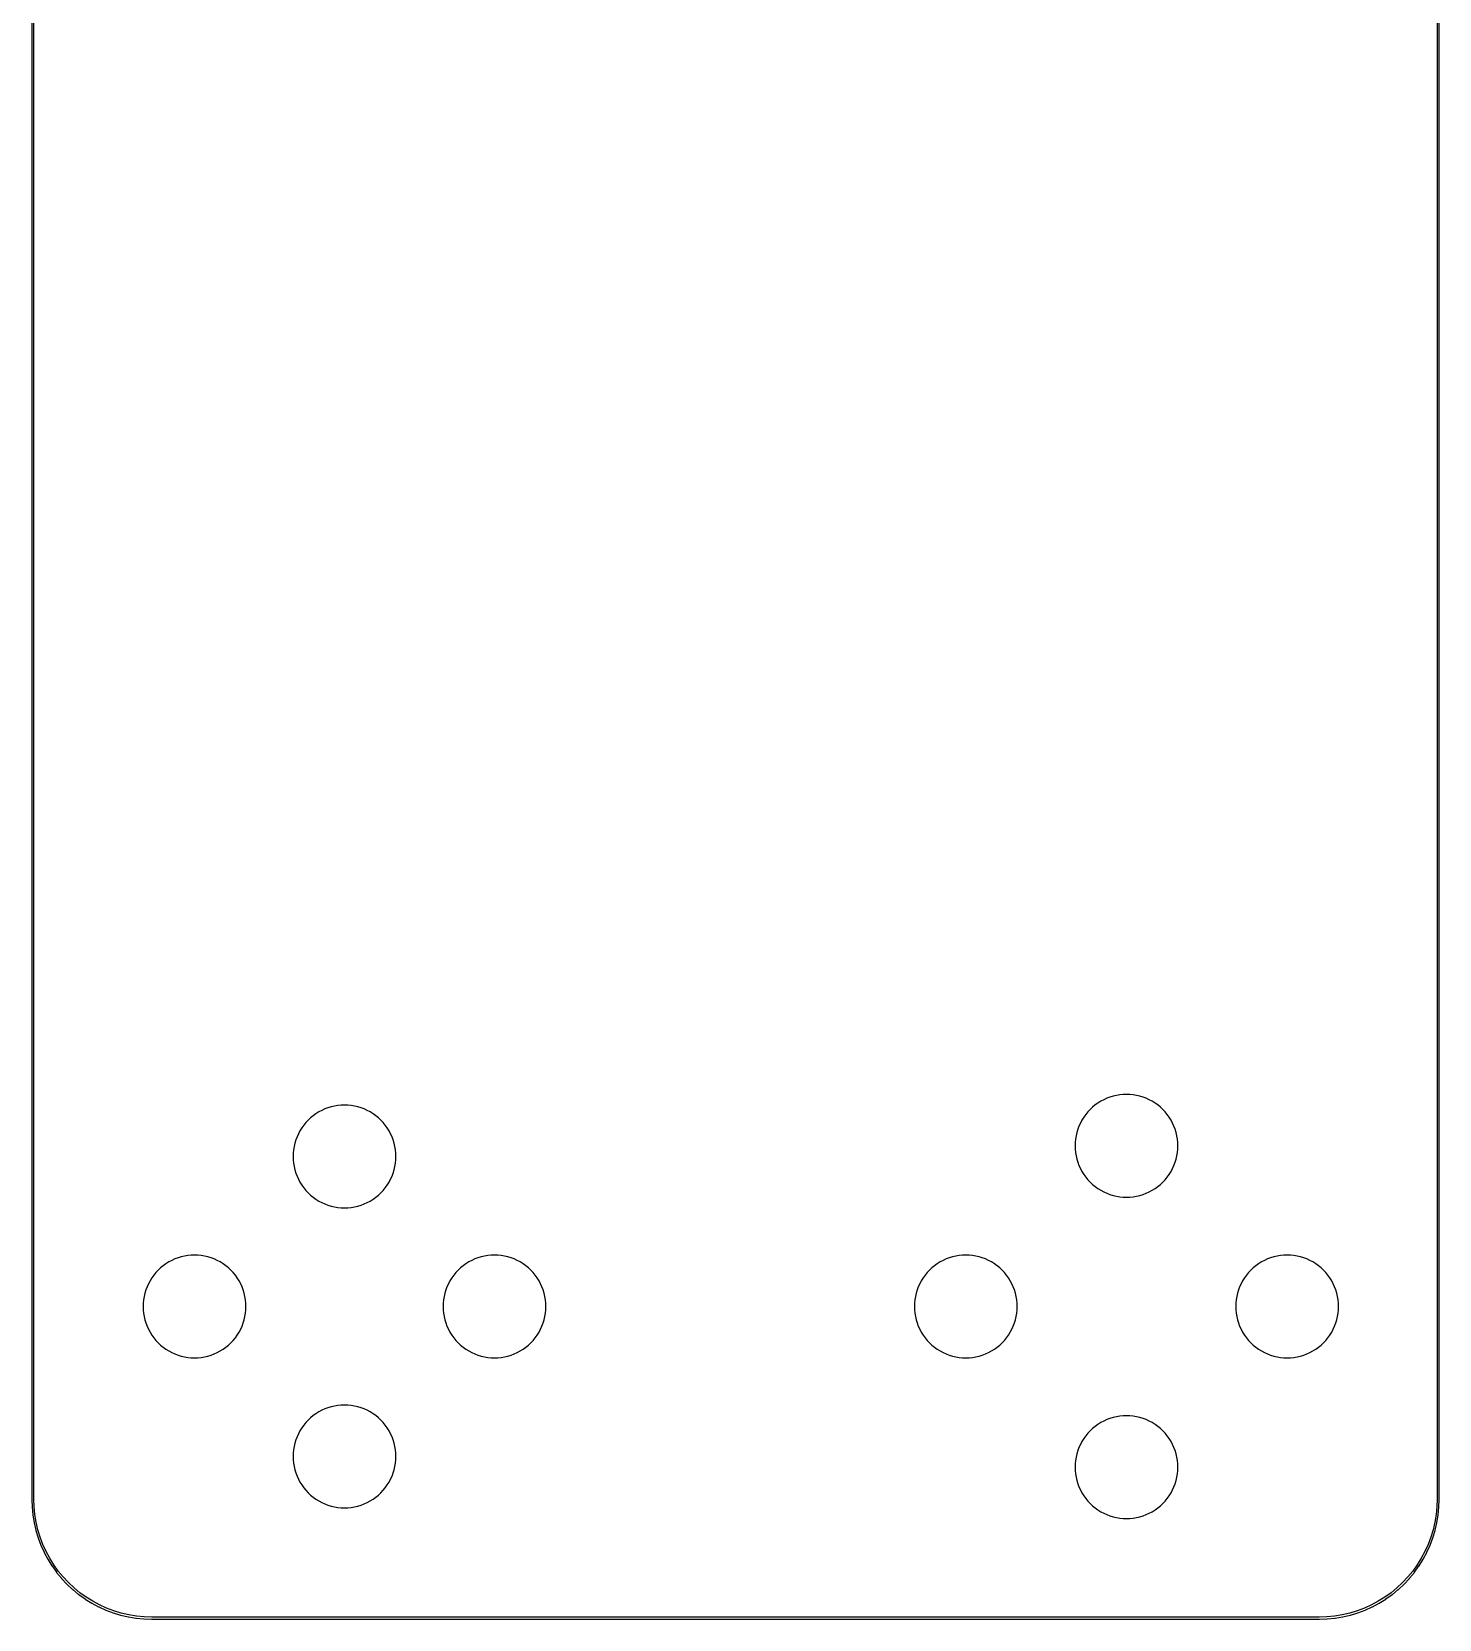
# Model space of a CAD drawing. Header units: metres. Extents: x -33 to 33, y -74 to 74.
# Drawn here: x -32.9 to 32.9, y -74.1 to 0 of the extents above; entities that cross this region are included whole.
import ezdxf

# ---------------------------------------------------------------- set-up
doc = ezdxf.new("R2010")
doc.units = ezdxf.units.M

msp = doc.modelspace()

# ---------------------------------------------------------------- linework, layer by layer
for p, q in [((-32.85, 68.5), (-32.85, -68.5)), ((-32.75, -68.5), (-32.75, 68.5)), ((32.75, 68.5), (32.75, -68.5)), ((32.85, -68.5), (32.85, 68.5)), ((17.7818, -49.6461), (17.6288, -49.6818)), ((17.9367, -49.6205), (17.7818, -49.6461)), ((18.093, -49.6051), (17.9367, -49.6205)), ((18.25, -49.6), (18.093, -49.6051)), ((18.407, -49.6051), (18.25, -49.6)), ((18.5632, -49.6205), (18.407, -49.6051)), ((18.7182, -49.6461), (18.5632, -49.6205)), ((18.8712, -49.6818), (18.7182, -49.6461)), ((-19.3115, -50.3475), (-19.45, -50.4215)), ((-19.1684, -50.2827), (-19.3115, -50.3475)), ((-19.0215, -50.2274), (-19.1684, -50.2827)), ((-18.8712, -50.1818), (-19.0215, -50.2274)), ((-18.7182, -50.1461), (-18.8712, -50.1818)), ((-18.5632, -50.1205), (-18.7182, -50.1461)), ((-18.407, -50.1051), (-18.5632, -50.1205)), ((-18.25, -50.1), (-18.407, -50.1051)), ((-18.093, -50.1051), (-18.25, -50.1)), ((-17.9367, -50.1205), (-18.093, -50.1051)), ((-17.7818, -50.1461), (-17.9367, -50.1205)), ((-17.6288, -50.1818), (-17.7818, -50.1461)), ((-17.4785, -50.2274), (-17.6288, -50.1818)), ((-17.3316, -50.2827), (-17.4785, -50.2274)), ((-17.1885, -50.3475), (-17.3316, -50.2827)), ((-17.05, -50.4215), (-17.1885, -50.3475)), ((16.5529, -50.3029), (16.4456, -50.4176)), ((16.6676, -50.1956), (16.5529, -50.3029)), ((16.789, -50.0959), (16.6676, -50.1956)), ((16.9166, -50.0045), (16.789, -50.0959)), ((17.05, -49.9215), (16.9166, -50.0045)), ((17.1885, -49.8475), (17.05, -49.9215)), ((17.3316, -49.7827), (17.1885, -49.8475)), ((17.4785, -49.7274), (17.3316, -49.7827)), ((17.6288, -49.6818), (17.4785, -49.7274)), ((19.0215, -49.7274), (18.8712, -49.6818)), ((19.1684, -49.7827), (19.0215, -49.7274)), ((19.3115, -49.8475), (19.1684, -49.7827)), ((19.45, -49.9215), (19.3115, -49.8475)), ((19.5834, -50.0045), (19.45, -49.9215)), ((19.711, -50.0959), (19.5834, -50.0045)), ((19.8324, -50.1956), (19.711, -50.0959)), ((19.9471, -50.3029), (19.8324, -50.1956)), ((20.0544, -50.4176), (19.9471, -50.3029)), ((-20.154, -51.039), (-20.2455, -51.1666)), ((-20.0544, -50.9176), (-20.154, -51.039)), ((-19.9471, -50.8029), (-20.0544, -50.9176)), ((-19.8324, -50.6956), (-19.9471, -50.8029)), ((-19.711, -50.5959), (-19.8324, -50.6956)), ((-19.5834, -50.5045), (-19.711, -50.5959)), ((-19.45, -50.4215), (-19.5834, -50.5045)), ((-16.9166, -50.5045), (-17.05, -50.4215)), ((-16.789, -50.5959), (-16.9166, -50.5045)), ((-16.6676, -50.6956), (-16.789, -50.5959)), ((-16.5529, -50.8029), (-16.6676, -50.6956)), ((-16.4456, -50.9176), (-16.5529, -50.8029)), ((-16.3459, -51.039), (-16.4456, -50.9176)), ((-16.2545, -51.1666), (-16.3459, -51.039)), ((16.0327, -51.0816), (15.9774, -51.2285)), ((16.0975, -50.9385), (16.0327, -51.0816)), ((16.1715, -50.8), (16.0975, -50.9385)), ((16.2545, -50.6666), (16.1715, -50.8)), ((16.3459, -50.539), (16.2545, -50.6666)), ((16.4456, -50.4176), (16.3459, -50.539)), ((20.154, -50.539), (20.0544, -50.4176)), ((20.2455, -50.6666), (20.154, -50.539)), ((20.3285, -50.8), (20.2455, -50.6666)), ((20.4025, -50.9385), (20.3285, -50.8)), ((20.4673, -51.0816), (20.4025, -50.9385)), ((20.5226, -51.2285), (20.4673, -51.0816)), ((-20.5226, -51.7285), (-20.5682, -51.8788)), ((-20.4673, -51.5816), (-20.5226, -51.7285)), ((-20.4025, -51.4385), (-20.4673, -51.5816)), ((-20.3285, -51.3), (-20.4025, -51.4385)), ((-20.2455, -51.1666), (-20.3285, -51.3)), ((-16.1715, -51.3), (-16.2545, -51.1666)), ((-16.0975, -51.4385), (-16.1715, -51.3)), ((-16.0327, -51.5816), (-16.0975, -51.4385)), ((-15.9774, -51.7285), (-16.0327, -51.5816)), ((-15.9318, -51.8788), (-15.9774, -51.7285)), ((15.8551, -51.843), (15.85, -52)), ((15.8705, -51.6867), (15.8551, -51.843)), ((15.8961, -51.5318), (15.8705, -51.6867)), ((15.9318, -51.3788), (15.8961, -51.5318)), ((15.9774, -51.2285), (15.9318, -51.3788)), ((20.5682, -51.3788), (20.5226, -51.2285)), ((20.6039, -51.5318), (20.5682, -51.3788)), ((20.6295, -51.6867), (20.6039, -51.5318)), ((20.6449, -51.843), (20.6295, -51.6867)), ((20.65, -52), (20.6449, -51.843)), ((-20.6449, -52.343), (-20.65, -52.5)), ((-20.65, -52.5), (-20.6449, -52.657)), ((-20.6295, -52.1867), (-20.6449, -52.343)), ((-20.6039, -52.0318), (-20.6295, -52.1867)), ((-20.5682, -51.8788), (-20.6039, -52.0318)), ((-15.8961, -52.0318), (-15.9318, -51.8788)), ((-15.8705, -52.1867), (-15.8961, -52.0318)), ((-15.8551, -52.343), (-15.8705, -52.1867)), ((-15.85, -52.5), (-15.8551, -52.343)), ((-15.8551, -52.657), (-15.85, -52.5)), ((15.85, -52), (15.8551, -52.157)), ((15.8551, -52.157), (15.8705, -52.3132)), ((15.8705, -52.3132), (15.8961, -52.4682)), ((15.8961, -52.4682), (15.9318, -52.6212)), ((20.5682, -52.6212), (20.6039, -52.4682)), ((20.6039, -52.4682), (20.6295, -52.3132)), ((20.6295, -52.3132), (20.6449, -52.157)), ((20.6449, -52.157), (20.65, -52)), ((-20.6449, -52.657), (-20.6295, -52.8132)), ((-20.6295, -52.8132), (-20.6039, -52.9682)), ((-20.6039, -52.9682), (-20.5682, -53.1212)), ((-20.5682, -53.1212), (-20.5226, -53.2715)), ((-20.5226, -53.2715), (-20.4673, -53.4184)), ((-16.0327, -53.4184), (-15.9774, -53.2715)), ((-15.9774, -53.2715), (-15.9318, -53.1212)), ((-15.9318, -53.1212), (-15.8961, -52.9682)), ((-15.8961, -52.9682), (-15.8705, -52.8132)), ((-15.8705, -52.8132), (-15.8551, -52.657)), ((15.9318, -52.6212), (15.9774, -52.7715)), ((15.9774, -52.7715), (16.0327, -52.9184)), ((16.0327, -52.9184), (16.0975, -53.0615)), ((16.0975, -53.0615), (16.1715, -53.2)), ((16.1715, -53.2), (16.2545, -53.3334)), ((16.2545, -53.3334), (16.3459, -53.461)), ((20.154, -53.461), (20.2455, -53.3334)), ((20.2455, -53.3334), (20.3285, -53.2)), ((20.3285, -53.2), (20.4025, -53.0615)), ((20.4025, -53.0615), (20.4673, -52.9184)), ((20.4673, -52.9184), (20.5226, -52.7715)), ((20.5226, -52.7715), (20.5682, -52.6212)), ((-20.4673, -53.4184), (-20.4025, -53.5615)), ((-20.4025, -53.5615), (-20.3285, -53.7)), ((-20.3285, -53.7), (-20.2455, -53.8334)), ((-20.2455, -53.8334), (-20.154, -53.961)), ((-20.154, -53.961), (-20.0544, -54.0824)), ((-20.0544, -54.0824), (-19.9471, -54.1971)), ((-16.5529, -54.1971), (-16.4456, -54.0824)), ((-16.4456, -54.0824), (-16.3459, -53.961)), ((-16.3459, -53.961), (-16.2545, -53.8334)), ((-16.2545, -53.8334), (-16.1715, -53.7)), ((-16.1715, -53.7), (-16.0975, -53.5615)), ((-16.0975, -53.5615), (-16.0327, -53.4184)), ((16.3459, -53.461), (16.4456, -53.5824)), ((16.4456, -53.5824), (16.5529, -53.6971)), ((16.5529, -53.6971), (16.6676, -53.8044)), ((16.6676, -53.8044), (16.789, -53.904)), ((16.789, -53.904), (16.9166, -53.9955)), ((16.9166, -53.9955), (17.05, -54.0785)), ((17.05, -54.0785), (17.1885, -54.1525)), ((19.3115, -54.1525), (19.45, -54.0785)), ((19.45, -54.0785), (19.5834, -53.9955)), ((19.5834, -53.9955), (19.711, -53.904)), ((19.711, -53.904), (19.8324, -53.8044)), ((19.8324, -53.8044), (19.9471, -53.6971)), ((19.9471, -53.6971), (20.0544, -53.5824)), ((20.0544, -53.5824), (20.154, -53.461)), ((-19.9471, -54.1971), (-19.8324, -54.3044)), ((-19.8324, -54.3044), (-19.711, -54.404)), ((-19.711, -54.404), (-19.5834, -54.4955)), ((-19.5834, -54.4955), (-19.45, -54.5785)), ((-19.45, -54.5785), (-19.3115, -54.6525)), ((-19.3115, -54.6525), (-19.1684, -54.7173)), ((-19.1684, -54.7173), (-19.0215, -54.7726)), ((-19.0215, -54.7726), (-18.8712, -54.8182)), ((-18.8712, -54.8182), (-18.7182, -54.8539)), ((-17.7818, -54.8539), (-17.6288, -54.8182)), ((-17.6288, -54.8182), (-17.4785, -54.7726)), ((-17.4785, -54.7726), (-17.3316, -54.7173)), ((-17.3316, -54.7173), (-17.1885, -54.6525)), ((-17.1885, -54.6525), (-17.05, -54.5785)), ((-17.05, -54.5785), (-16.9166, -54.4955)), ((-16.9166, -54.4955), (-16.789, -54.404)), ((-16.789, -54.404), (-16.6676, -54.3044)), ((-16.6676, -54.3044), (-16.5529, -54.1971)), ((17.1885, -54.1525), (17.3316, -54.2173)), ((17.3316, -54.2173), (17.4785, -54.2726)), ((17.4785, -54.2726), (17.6288, -54.3182)), ((17.6288, -54.3182), (17.7818, -54.3539)), ((17.7818, -54.3539), (17.9367, -54.3795)), ((17.9367, -54.3795), (18.093, -54.3949)), ((18.093, -54.3949), (18.25, -54.4)), ((18.25, -54.4), (18.407, -54.3949)), ((18.407, -54.3949), (18.5632, -54.3795)), ((18.5632, -54.3795), (18.7182, -54.3539)), ((18.7182, -54.3539), (18.8712, -54.3182)), ((18.8712, -54.3182), (19.0215, -54.2726)), ((19.0215, -54.2726), (19.1684, -54.2173)), ((19.1684, -54.2173), (19.3115, -54.1525)), ((-18.7182, -54.8539), (-18.5632, -54.8795)), ((-18.5632, -54.8795), (-18.407, -54.8949)), ((-18.407, -54.8949), (-18.25, -54.9)), ((-18.25, -54.9), (-18.093, -54.8949)), ((-18.093, -54.8949), (-17.9367, -54.8795)), ((-17.9367, -54.8795), (-17.7818, -54.8539)), ((-26.8324, -57.6956), (-26.9471, -57.8029)), ((-26.711, -57.5959), (-26.8324, -57.6956)), ((-26.5834, -57.5045), (-26.711, -57.5959)), ((-26.45, -57.4215), (-26.5834, -57.5045)), ((-26.3115, -57.3475), (-26.45, -57.4215)), ((-26.1684, -57.2827), (-26.3115, -57.3475)), ((-26.0215, -57.2274), (-26.1684, -57.2827)), ((-25.8712, -57.1818), (-26.0215, -57.2274)), ((-25.7182, -57.1461), (-25.8712, -57.1818)), ((-25.5632, -57.1205), (-25.7182, -57.1461)), ((-25.407, -57.1051), (-25.5632, -57.1205)), ((-25.25, -57.1), (-25.407, -57.1051)), ((-25.093, -57.1051), (-25.25, -57.1)), ((-24.9367, -57.1205), (-25.093, -57.1051)), ((-24.7818, -57.1461), (-24.9367, -57.1205)), ((-24.6288, -57.1818), (-24.7818, -57.1461)), ((-24.4785, -57.2274), (-24.6288, -57.1818)), ((-24.3316, -57.2827), (-24.4785, -57.2274)), ((-24.1885, -57.3475), (-24.3316, -57.2827)), ((-24.05, -57.4215), (-24.1885, -57.3475)), ((-23.9166, -57.5045), (-24.05, -57.4215)), ((-23.789, -57.5959), (-23.9166, -57.5045)), ((-23.6676, -57.6956), (-23.789, -57.5959)), ((-23.5529, -57.8029), (-23.6676, -57.6956)), ((-12.8324, -57.6956), (-12.9471, -57.8029)), ((-12.711, -57.5959), (-12.8324, -57.6956)), ((-12.5834, -57.5045), (-12.711, -57.5959)), ((-12.45, -57.4215), (-12.5834, -57.5045)), ((-12.3115, -57.3475), (-12.45, -57.4215)), ((-12.1684, -57.2827), (-12.3115, -57.3475)), ((-12.0215, -57.2274), (-12.1684, -57.2827)), ((-11.8712, -57.1818), (-12.0215, -57.2274)), ((-11.7182, -57.1461), (-11.8712, -57.1818)), ((-11.5632, -57.1205), (-11.7182, -57.1461)), ((-11.407, -57.1051), (-11.5632, -57.1205)), ((-11.25, -57.1), (-11.407, -57.1051)), ((-11.093, -57.1051), (-11.25, -57.1)), ((-10.9367, -57.1205), (-11.093, -57.1051)), ((-10.7818, -57.1461), (-10.9367, -57.1205)), ((-10.6288, -57.1818), (-10.7818, -57.1461)), ((-10.4785, -57.2274), (-10.6288, -57.1818)), ((-10.3316, -57.2827), (-10.4785, -57.2274)), ((-10.1885, -57.3475), (-10.3316, -57.2827)), ((-10.05, -57.4215), (-10.1885, -57.3475)), ((-9.91663, -57.5045), (-10.05, -57.4215)), ((-9.78897, -57.5959), (-9.91663, -57.5045)), ((-9.66756, -57.6956), (-9.78897, -57.5959)), ((-9.55293, -57.8029), (-9.66756, -57.6956)), ((9.16756, -57.6956), (9.05293, -57.8029)), ((9.28897, -57.5959), (9.16756, -57.6956)), ((9.41663, -57.5045), (9.28897, -57.5959)), ((9.54999, -57.4215), (9.41663, -57.5045)), ((9.68851, -57.3475), (9.54999, -57.4215)), ((9.83156, -57.2827), (9.68851, -57.3475)), ((9.97853, -57.2274), (9.83156, -57.2827)), ((10.1288, -57.1818), (9.97853, -57.2274)), ((10.2818, -57.1461), (10.1288, -57.1818)), ((10.4367, -57.1205), (10.2818, -57.1461)), ((10.593, -57.1051), (10.4367, -57.1205)), ((10.75, -57.1), (10.593, -57.1051)), ((10.907, -57.1051), (10.75, -57.1)), ((11.0632, -57.1205), (10.907, -57.1051)), ((11.2182, -57.1461), (11.0632, -57.1205)), ((11.3712, -57.1818), (11.2182, -57.1461)), ((11.5215, -57.2274), (11.3712, -57.1818)), ((11.6684, -57.2827), (11.5215, -57.2274)), ((11.8115, -57.3475), (11.6684, -57.2827)), ((11.95, -57.4215), (11.8115, -57.3475)), ((12.0834, -57.5045), (11.95, -57.4215)), ((12.211, -57.5959), (12.0834, -57.5045)), ((12.3324, -57.6956), (12.211, -57.5959)), ((12.4471, -57.8029), (12.3324, -57.6956)), ((24.1676, -57.6956), (24.0529, -57.8029)), ((24.289, -57.5959), (24.1676, -57.6956)), ((24.4166, -57.5045), (24.289, -57.5959)), ((24.55, -57.4215), (24.4166, -57.5045)), ((24.6885, -57.3475), (24.55, -57.4215)), ((24.8316, -57.2827), (24.6885, -57.3475)), ((24.9785, -57.2274), (24.8316, -57.2827)), ((25.1288, -57.1818), (24.9785, -57.2274)), ((25.2818, -57.1461), (25.1288, -57.1818)), ((25.4367, -57.1205), (25.2818, -57.1461)), ((25.593, -57.1051), (25.4367, -57.1205)), ((25.75, -57.1), (25.593, -57.1051)), ((25.907, -57.1051), (25.75, -57.1)), ((26.0632, -57.1205), (25.907, -57.1051)), ((26.2182, -57.1461), (26.0632, -57.1205)), ((26.3712, -57.1818), (26.2182, -57.1461)), ((26.5215, -57.2274), (26.3712, -57.1818)), ((26.6684, -57.2827), (26.5215, -57.2274)), ((26.8115, -57.3475), (26.6684, -57.2827)), ((26.95, -57.4215), (26.8115, -57.3475)), ((27.0834, -57.5045), (26.95, -57.4215)), ((27.211, -57.5959), (27.0834, -57.5045)), ((27.3324, -57.6956), (27.211, -57.5959)), ((27.4471, -57.8029), (27.3324, -57.6956)), ((-27.4025, -58.4385), (-27.4673, -58.5816)), ((-27.3285, -58.3), (-27.4025, -58.4385)), ((-27.2455, -58.1666), (-27.3285, -58.3)), ((-27.154, -58.039), (-27.2455, -58.1666)), ((-27.0544, -57.9176), (-27.154, -58.039)), ((-26.9471, -57.8029), (-27.0544, -57.9176)), ((-23.4456, -57.9176), (-23.5529, -57.8029)), ((-23.3459, -58.039), (-23.4456, -57.9176)), ((-23.2545, -58.1666), (-23.3459, -58.039)), ((-23.1715, -58.3), (-23.2545, -58.1666)), ((-23.0975, -58.4385), (-23.1715, -58.3)), ((-23.0327, -58.5816), (-23.0975, -58.4385)), ((-13.4025, -58.4385), (-13.4673, -58.5816)), ((-13.3285, -58.3), (-13.4025, -58.4385)), ((-13.2455, -58.1666), (-13.3285, -58.3)), ((-13.154, -58.039), (-13.2455, -58.1666)), ((-13.0544, -57.9176), (-13.154, -58.039)), ((-12.9471, -57.8029), (-13.0544, -57.9176)), ((-9.44557, -57.9176), (-9.55293, -57.8029)), ((-9.34595, -58.039), (-9.44557, -57.9176)), ((-9.25447, -58.1666), (-9.34595, -58.039)), ((-9.17152, -58.3), (-9.25447, -58.1666)), ((-9.0975, -58.4385), (-9.17152, -58.3)), ((-9.03268, -58.5816), (-9.0975, -58.4385)), ((8.5975, -58.4385), (8.53268, -58.5816)), ((8.67152, -58.3), (8.5975, -58.4385)), ((8.75447, -58.1666), (8.67152, -58.3)), ((8.84595, -58.039), (8.75447, -58.1666)), ((8.94557, -57.9176), (8.84595, -58.039)), ((9.05293, -57.8029), (8.94557, -57.9176)), ((12.5544, -57.9176), (12.4471, -57.8029)), ((12.654, -58.039), (12.5544, -57.9176)), ((12.7455, -58.1666), (12.654, -58.039)), ((12.8285, -58.3), (12.7455, -58.1666)), ((12.9025, -58.4385), (12.8285, -58.3)), ((12.9673, -58.5816), (12.9025, -58.4385)), ((23.5975, -58.4385), (23.5327, -58.5816)), ((23.6715, -58.3), (23.5975, -58.4385)), ((23.7545, -58.1666), (23.6715, -58.3)), ((23.8459, -58.039), (23.7545, -58.1666)), ((23.9456, -57.9176), (23.8459, -58.039)), ((24.0529, -57.8029), (23.9456, -57.9176)), ((27.5544, -57.9176), (27.4471, -57.8029)), ((27.654, -58.039), (27.5544, -57.9176)), ((27.7455, -58.1666), (27.654, -58.039)), ((27.8285, -58.3), (27.7455, -58.1666)), ((27.9025, -58.4385), (27.8285, -58.3)), ((27.9673, -58.5816), (27.9025, -58.4385)), ((-27.6295, -59.1867), (-27.6449, -59.343)), ((-27.6039, -59.0318), (-27.6295, -59.1867)), ((-27.5682, -58.8788), (-27.6039, -59.0318)), ((-27.5226, -58.7285), (-27.5682, -58.8788)), ((-27.4673, -58.5816), (-27.5226, -58.7285)), ((-22.9774, -58.7285), (-23.0327, -58.5816)), ((-22.9318, -58.8788), (-22.9774, -58.7285)), ((-22.8961, -59.0318), (-22.9318, -58.8788)), ((-22.8705, -59.1867), (-22.8961, -59.0318)), ((-22.8551, -59.343), (-22.8705, -59.1867)), ((-13.6295, -59.1867), (-13.6449, -59.343)), ((-13.6039, -59.0318), (-13.6295, -59.1867)), ((-13.5682, -58.8788), (-13.6039, -59.0318)), ((-13.5226, -58.7285), (-13.5682, -58.8788)), ((-13.4673, -58.5816), (-13.5226, -58.7285)), ((-8.97736, -58.7285), (-9.03268, -58.5816)), ((-8.93178, -58.8788), (-8.97736, -58.7285)), ((-8.8961, -59.0318), (-8.93178, -58.8788)), ((-8.87053, -59.1867), (-8.8961, -59.0318)), ((-8.85513, -59.343), (-8.87053, -59.1867)), ((8.37053, -59.1867), (8.35513, -59.343)), ((8.3961, -59.0318), (8.37053, -59.1867)), ((8.43178, -58.8788), (8.3961, -59.0318)), ((8.47736, -58.7285), (8.43178, -58.8788)), ((8.53268, -58.5816), (8.47736, -58.7285)), ((13.0226, -58.7285), (12.9673, -58.5816)), ((13.0682, -58.8788), (13.0226, -58.7285)), ((13.1039, -59.0318), (13.0682, -58.8788)), ((13.1295, -59.1867), (13.1039, -59.0318)), ((13.1449, -59.343), (13.1295, -59.1867)), ((23.3705, -59.1867), (23.3551, -59.343)), ((23.3961, -59.0318), (23.3705, -59.1867)), ((23.4318, -58.8788), (23.3961, -59.0318)), ((23.4774, -58.7285), (23.4318, -58.8788)), ((23.5327, -58.5816), (23.4774, -58.7285)), ((28.0226, -58.7285), (27.9673, -58.5816)), ((28.0682, -58.8788), (28.0226, -58.7285)), ((28.1039, -59.0318), (28.0682, -58.8788)), ((28.1295, -59.1867), (28.1039, -59.0318)), ((28.1449, -59.343), (28.1295, -59.1867)), ((-27.6449, -59.343), (-27.65, -59.5)), ((-27.65, -59.5), (-27.6449, -59.657)), ((-27.6449, -59.657), (-27.6295, -59.8132)), ((-27.6295, -59.8132), (-27.6039, -59.9682)), ((-27.6039, -59.9682), (-27.5682, -60.1212)), ((-22.9318, -60.1212), (-22.8961, -59.9682)), ((-22.8961, -59.9682), (-22.8705, -59.8132)), ((-22.8705, -59.8132), (-22.8551, -59.657)), ((-22.85, -59.5), (-22.8551, -59.343)), ((-22.8551, -59.657), (-22.85, -59.5)), ((-13.6449, -59.343), (-13.65, -59.5)), ((-13.65, -59.5), (-13.6449, -59.657)), ((-13.6449, -59.657), (-13.6295, -59.8132)), ((-13.6295, -59.8132), (-13.6039, -59.9682)), ((-13.6039, -59.9682), (-13.5682, -60.1212)), ((-8.93178, -60.1212), (-8.8961, -59.9682)), ((-8.8961, -59.9682), (-8.87053, -59.8132)), ((-8.87053, -59.8132), (-8.85513, -59.657)), ((-8.84999, -59.5), (-8.85513, -59.343)), ((-8.85513, -59.657), (-8.84999, -59.5)), ((8.35513, -59.343), (8.34999, -59.5)), ((8.34999, -59.5), (8.35513, -59.657)), ((8.35513, -59.657), (8.37053, -59.8132)), ((8.37053, -59.8132), (8.3961, -59.9682)), ((8.3961, -59.9682), (8.43178, -60.1212)), ((13.0682, -60.1212), (13.1039, -59.9682)), ((13.1039, -59.9682), (13.1295, -59.8132)), ((13.1295, -59.8132), (13.1449, -59.657)), ((13.15, -59.5), (13.1449, -59.343)), ((13.1449, -59.657), (13.15, -59.5)), ((23.3551, -59.343), (23.35, -59.5)), ((23.35, -59.5), (23.3551, -59.657)), ((23.3551, -59.657), (23.3705, -59.8132)), ((23.3705, -59.8132), (23.3961, -59.9682)), ((23.3961, -59.9682), (23.4318, -60.1212)), ((28.0682, -60.1212), (28.1039, -59.9682)), ((28.1039, -59.9682), (28.1295, -59.8132)), ((28.1295, -59.8132), (28.1449, -59.657)), ((28.15, -59.5), (28.1449, -59.343)), ((28.1449, -59.657), (28.15, -59.5)), ((-27.5682, -60.1212), (-27.5226, -60.2715)), ((-27.5226, -60.2715), (-27.4673, -60.4184)), ((-27.4673, -60.4184), (-27.4025, -60.5615)), ((-27.4025, -60.5615), (-27.3285, -60.7)), ((-27.3285, -60.7), (-27.2455, -60.8334)), ((-23.2545, -60.8334), (-23.1715, -60.7)), ((-23.1715, -60.7), (-23.0975, -60.5615)), ((-23.0975, -60.5615), (-23.0327, -60.4184)), ((-23.0327, -60.4184), (-22.9774, -60.2715)), ((-22.9774, -60.2715), (-22.9318, -60.1212)), ((-13.5682, -60.1212), (-13.5226, -60.2715)), ((-13.5226, -60.2715), (-13.4673, -60.4184)), ((-13.4673, -60.4184), (-13.4025, -60.5615)), ((-13.4025, -60.5615), (-13.3285, -60.7)), ((-13.3285, -60.7), (-13.2455, -60.8334)), ((-9.25447, -60.8334), (-9.17152, -60.7)), ((-9.17152, -60.7), (-9.0975, -60.5615)), ((-9.0975, -60.5615), (-9.03268, -60.4184)), ((-9.03268, -60.4184), (-8.97736, -60.2715)), ((-8.97736, -60.2715), (-8.93178, -60.1212)), ((8.43178, -60.1212), (8.47736, -60.2715)), ((8.47736, -60.2715), (8.53268, -60.4184)), ((8.53268, -60.4184), (8.5975, -60.5615)), ((8.5975, -60.5615), (8.67152, -60.7)), ((8.67152, -60.7), (8.75447, -60.8334)), ((12.7455, -60.8334), (12.8285, -60.7)), ((12.8285, -60.7), (12.9025, -60.5615)), ((12.9025, -60.5615), (12.9673, -60.4184)), ((12.9673, -60.4184), (13.0226, -60.2715)), ((13.0226, -60.2715), (13.0682, -60.1212)), ((23.4318, -60.1212), (23.4774, -60.2715)), ((23.4774, -60.2715), (23.5327, -60.4184)), ((23.5327, -60.4184), (23.5975, -60.5615)), ((23.5975, -60.5615), (23.6715, -60.7)), ((23.6715, -60.7), (23.7545, -60.8334)), ((27.7455, -60.8334), (27.8285, -60.7)), ((27.8285, -60.7), (27.9025, -60.5615)), ((27.9025, -60.5615), (27.9673, -60.4184)), ((27.9673, -60.4184), (28.0226, -60.2715)), ((28.0226, -60.2715), (28.0682, -60.1212)), ((-27.2455, -60.8334), (-27.154, -60.961)), ((-27.154, -60.961), (-27.0544, -61.0824)), ((-27.0544, -61.0824), (-26.9471, -61.1971)), ((-26.9471, -61.1971), (-26.8324, -61.3044)), ((-26.8324, -61.3044), (-26.711, -61.404)), ((-26.711, -61.404), (-26.5834, -61.4955)), ((-26.5834, -61.4955), (-26.45, -61.5785)), ((-24.05, -61.5785), (-23.9166, -61.4955)), ((-23.9166, -61.4955), (-23.789, -61.404)), ((-23.789, -61.404), (-23.6676, -61.3044)), ((-23.6676, -61.3044), (-23.5529, -61.1971)), ((-23.5529, -61.1971), (-23.4456, -61.0824)), ((-23.4456, -61.0824), (-23.3459, -60.961)), ((-23.3459, -60.961), (-23.2545, -60.8334)), ((-13.2455, -60.8334), (-13.154, -60.961)), ((-13.154, -60.961), (-13.0544, -61.0824)), ((-13.0544, -61.0824), (-12.9471, -61.1971)), ((-12.9471, -61.1971), (-12.8324, -61.3044)), ((-12.8324, -61.3044), (-12.711, -61.404)), ((-12.711, -61.404), (-12.5834, -61.4955)), ((-12.5834, -61.4955), (-12.45, -61.5785)), ((-10.05, -61.5785), (-9.91663, -61.4955)), ((-9.91663, -61.4955), (-9.78897, -61.404)), ((-9.78897, -61.404), (-9.66756, -61.3044)), ((-9.66756, -61.3044), (-9.55293, -61.1971)), ((-9.55293, -61.1971), (-9.44557, -61.0824)), ((-9.44557, -61.0824), (-9.34595, -60.961)), ((-9.34595, -60.961), (-9.25447, -60.8334)), ((8.75447, -60.8334), (8.84595, -60.961)), ((8.84595, -60.961), (8.94557, -61.0824)), ((8.94557, -61.0824), (9.05293, -61.1971)), ((9.05293, -61.1971), (9.16756, -61.3044)), ((9.16756, -61.3044), (9.28897, -61.404)), ((9.28897, -61.404), (9.41663, -61.4955)), ((9.41663, -61.4955), (9.54999, -61.5785)), ((11.95, -61.5785), (12.0834, -61.4955)), ((12.0834, -61.4955), (12.211, -61.404)), ((12.211, -61.404), (12.3324, -61.3044)), ((12.3324, -61.3044), (12.4471, -61.1971)), ((12.4471, -61.1971), (12.5544, -61.0824)), ((12.5544, -61.0824), (12.654, -60.961)), ((12.654, -60.961), (12.7455, -60.8334)), ((23.7545, -60.8334), (23.8459, -60.961)), ((23.8459, -60.961), (23.9456, -61.0824)), ((23.9456, -61.0824), (24.0529, -61.1971)), ((24.0529, -61.1971), (24.1676, -61.3044)), ((24.1676, -61.3044), (24.289, -61.404)), ((24.289, -61.404), (24.4166, -61.4955)), ((24.4166, -61.4955), (24.55, -61.5785)), ((26.95, -61.5785), (27.0834, -61.4955)), ((27.0834, -61.4955), (27.211, -61.404)), ((27.211, -61.404), (27.3324, -61.3044)), ((27.3324, -61.3044), (27.4471, -61.1971)), ((27.4471, -61.1971), (27.5544, -61.0824)), ((27.5544, -61.0824), (27.654, -60.961)), ((27.654, -60.961), (27.7455, -60.8334)), ((-26.45, -61.5785), (-26.3115, -61.6525)), ((-26.3115, -61.6525), (-26.1684, -61.7173)), ((-26.1684, -61.7173), (-26.0215, -61.7726)), ((-26.0215, -61.7726), (-25.8712, -61.8182)), ((-25.8712, -61.8182), (-25.7182, -61.8539)), ((-25.7182, -61.8539), (-25.5632, -61.8795)), ((-25.5632, -61.8795), (-25.407, -61.8949)), ((-25.407, -61.8949), (-25.25, -61.9)), ((-25.25, -61.9), (-25.093, -61.8949)), ((-25.093, -61.8949), (-24.9367, -61.8795)), ((-24.9367, -61.8795), (-24.7818, -61.8539)), ((-24.7818, -61.8539), (-24.6288, -61.8182)), ((-24.6288, -61.8182), (-24.4785, -61.7726)), ((-24.4785, -61.7726), (-24.3316, -61.7173)), ((-24.3316, -61.7173), (-24.1885, -61.6525)), ((-24.1885, -61.6525), (-24.05, -61.5785)), ((-12.45, -61.5785), (-12.3115, -61.6525)), ((-12.3115, -61.6525), (-12.1684, -61.7173)), ((-12.1684, -61.7173), (-12.0215, -61.7726)), ((-12.0215, -61.7726), (-11.8712, -61.8182)), ((-11.8712, -61.8182), (-11.7182, -61.8539)), ((-11.7182, -61.8539), (-11.5632, -61.8795)), ((-11.5632, -61.8795), (-11.407, -61.8949)), ((-11.407, -61.8949), (-11.25, -61.9)), ((-11.25, -61.9), (-11.093, -61.8949)), ((-11.093, -61.8949), (-10.9367, -61.8795)), ((-10.9367, -61.8795), (-10.7818, -61.8539)), ((-10.7818, -61.8539), (-10.6288, -61.8182)), ((-10.6288, -61.8182), (-10.4785, -61.7726)), ((-10.4785, -61.7726), (-10.3316, -61.7173)), ((-10.3316, -61.7173), (-10.1885, -61.6525)), ((-10.1885, -61.6525), (-10.05, -61.5785)), ((9.54999, -61.5785), (9.68851, -61.6525)), ((9.68851, -61.6525), (9.83156, -61.7173)), ((9.83156, -61.7173), (9.97853, -61.7726)), ((9.97853, -61.7726), (10.1288, -61.8182)), ((10.1288, -61.8182), (10.2818, -61.8539)), ((10.2818, -61.8539), (10.4367, -61.8795)), ((10.4367, -61.8795), (10.593, -61.8949)), ((10.593, -61.8949), (10.75, -61.9)), ((10.75, -61.9), (10.907, -61.8949)), ((10.907, -61.8949), (11.0632, -61.8795)), ((11.0632, -61.8795), (11.2182, -61.8539)), ((11.2182, -61.8539), (11.3712, -61.8182)), ((11.3712, -61.8182), (11.5215, -61.7726)), ((11.5215, -61.7726), (11.6684, -61.7173)), ((11.6684, -61.7173), (11.8115, -61.6525)), ((11.8115, -61.6525), (11.95, -61.5785)), ((24.55, -61.5785), (24.6885, -61.6525)), ((24.6885, -61.6525), (24.8316, -61.7173)), ((24.8316, -61.7173), (24.9785, -61.7726)), ((24.9785, -61.7726), (25.1288, -61.8182)), ((25.1288, -61.8182), (25.2818, -61.8539)), ((25.2818, -61.8539), (25.4367, -61.8795)), ((25.4367, -61.8795), (25.593, -61.8949)), ((25.593, -61.8949), (25.75, -61.9)), ((25.75, -61.9), (25.907, -61.8949)), ((25.907, -61.8949), (26.0632, -61.8795)), ((26.0632, -61.8795), (26.2182, -61.8539)), ((26.2182, -61.8539), (26.3712, -61.8182)), ((26.3712, -61.8182), (26.5215, -61.7726)), ((26.5215, -61.7726), (26.6684, -61.7173)), ((26.6684, -61.7173), (26.8115, -61.6525)), ((26.8115, -61.6525), (26.95, -61.5785)), ((-19.45, -64.4215), (-19.5834, -64.5045)), ((-19.3115, -64.3475), (-19.45, -64.4215)), ((-19.1684, -64.2827), (-19.3115, -64.3475)), ((-19.0215, -64.2274), (-19.1684, -64.2827)), ((-18.8712, -64.1818), (-19.0215, -64.2274)), ((-18.7182, -64.1461), (-18.8712, -64.1818)), ((-18.5632, -64.1205), (-18.7182, -64.1461)), ((-18.407, -64.1051), (-18.5632, -64.1205)), ((-18.25, -64.1), (-18.407, -64.1051)), ((-18.093, -64.1051), (-18.25, -64.1)), ((-17.9367, -64.1205), (-18.093, -64.1051)), ((-17.7818, -64.1461), (-17.9367, -64.1205)), ((-17.6288, -64.1818), (-17.7818, -64.1461)), ((-17.4785, -64.2274), (-17.6288, -64.1818)), ((-17.3316, -64.2827), (-17.4785, -64.2274)), ((-17.1885, -64.3475), (-17.3316, -64.2827)), ((-17.05, -64.4215), (-17.1885, -64.3475)), ((-16.9166, -64.5045), (-17.05, -64.4215)), ((-20.2455, -65.1666), (-20.3285, -65.3)), ((-20.154, -65.039), (-20.2455, -65.1666)), ((-20.0544, -64.9176), (-20.154, -65.039)), ((-19.9471, -64.8029), (-20.0544, -64.9176)), ((-19.8324, -64.6956), (-19.9471, -64.8029)), ((-19.711, -64.5959), (-19.8324, -64.6956)), ((-19.5834, -64.5045), (-19.711, -64.5959)), ((-16.789, -64.5959), (-16.9166, -64.5045)), ((-16.6676, -64.6956), (-16.789, -64.5959)), ((-16.5529, -64.8029), (-16.6676, -64.6956)), ((-16.4456, -64.9176), (-16.5529, -64.8029)), ((-16.3459, -65.039), (-16.4456, -64.9176)), ((-16.2545, -65.1666), (-16.3459, -65.039)), ((-16.1715, -65.3), (-16.2545, -65.1666)), ((16.6676, -65.1956), (16.5529, -65.3029)), ((16.789, -65.0959), (16.6676, -65.1956)), ((16.9166, -65.0045), (16.789, -65.0959)), ((17.05, -64.9215), (16.9166, -65.0045)), ((17.1885, -64.8475), (17.05, -64.9215)), ((17.3316, -64.7827), (17.1885, -64.8475)), ((17.4785, -64.7274), (17.3316, -64.7827)), ((17.6288, -64.6818), (17.4785, -64.7274)), ((17.7818, -64.6461), (17.6288, -64.6818)), ((17.9367, -64.6205), (17.7818, -64.6461)), ((18.093, -64.6051), (17.9367, -64.6205)), ((18.25, -64.6), (18.093, -64.6051)), ((18.407, -64.6051), (18.25, -64.6)), ((18.5632, -64.6205), (18.407, -64.6051)), ((18.7182, -64.6461), (18.5632, -64.6205)), ((18.8712, -64.6818), (18.7182, -64.6461)), ((19.0215, -64.7274), (18.8712, -64.6818)), ((19.1684, -64.7827), (19.0215, -64.7274)), ((19.3115, -64.8475), (19.1684, -64.7827)), ((19.45, -64.9215), (19.3115, -64.8475)), ((19.5834, -65.0045), (19.45, -64.9215)), ((19.711, -65.0959), (19.5834, -65.0045)), ((19.8324, -65.1956), (19.711, -65.0959)), ((19.9471, -65.3029), (19.8324, -65.1956)), ((-20.5682, -65.8788), (-20.6039, -66.0318)), ((-20.5226, -65.7285), (-20.5682, -65.8788)), ((-20.4673, -65.5816), (-20.5226, -65.7285)), ((-20.4025, -65.4385), (-20.4673, -65.5816)), ((-20.3285, -65.3), (-20.4025, -65.4385)), ((-16.0975, -65.4385), (-16.1715, -65.3)), ((-16.0327, -65.5816), (-16.0975, -65.4385)), ((-15.9774, -65.7285), (-16.0327, -65.5816)), ((-15.9318, -65.8788), (-15.9774, -65.7285)), ((-15.8961, -66.0318), (-15.9318, -65.8788)), ((16.0975, -65.9385), (16.0327, -66.0816)), ((16.1715, -65.8), (16.0975, -65.9385)), ((16.2545, -65.6666), (16.1715, -65.8)), ((16.3459, -65.539), (16.2545, -65.6666)), ((16.4456, -65.4176), (16.3459, -65.539)), ((16.5529, -65.3029), (16.4456, -65.4176)), ((20.0544, -65.4176), (19.9471, -65.3029)), ((20.154, -65.539), (20.0544, -65.4176)), ((20.2455, -65.6666), (20.154, -65.539)), ((20.3285, -65.8), (20.2455, -65.6666)), ((20.4025, -65.9385), (20.3285, -65.8)), ((20.4673, -66.0816), (20.4025, -65.9385)), ((-20.6449, -66.343), (-20.65, -66.5)), ((-20.65, -66.5), (-20.6449, -66.657)), ((-20.6295, -66.1867), (-20.6449, -66.343)), ((-20.6449, -66.657), (-20.6295, -66.8132)), ((-20.6039, -66.0318), (-20.6295, -66.1867)), ((-15.8705, -66.1867), (-15.8961, -66.0318)), ((-15.8551, -66.343), (-15.8705, -66.1867)), ((-15.8705, -66.8132), (-15.8551, -66.657)), ((-15.85, -66.5), (-15.8551, -66.343)), ((-15.8551, -66.657), (-15.85, -66.5)), ((15.8705, -66.6867), (15.8551, -66.843)), ((15.8961, -66.5318), (15.8705, -66.6867)), ((15.9318, -66.3788), (15.8961, -66.5318)), ((15.9774, -66.2285), (15.9318, -66.3788)), ((16.0327, -66.0816), (15.9774, -66.2285)), ((20.5226, -66.2285), (20.4673, -66.0816)), ((20.5682, -66.3788), (20.5226, -66.2285)), ((20.6039, -66.5318), (20.5682, -66.3788)), ((20.6295, -66.6867), (20.6039, -66.5318)), ((20.6449, -66.843), (20.6295, -66.6867)), ((-20.6295, -66.8132), (-20.6039, -66.9682)), ((-20.6039, -66.9682), (-20.5682, -67.1212)), ((-20.5682, -67.1212), (-20.5226, -67.2715)), ((-20.5226, -67.2715), (-20.4673, -67.4184)), ((-20.4673, -67.4184), (-20.4025, -67.5615)), ((-16.0975, -67.5615), (-16.0327, -67.4184)), ((-16.0327, -67.4184), (-15.9774, -67.2715)), ((-15.9774, -67.2715), (-15.9318, -67.1212)), ((-15.9318, -67.1212), (-15.8961, -66.9682)), ((-15.8961, -66.9682), (-15.8705, -66.8132)), ((15.8551, -66.843), (15.85, -67)), ((15.85, -67), (15.8551, -67.157)), ((15.8551, -67.157), (15.8705, -67.3132)), ((15.8705, -67.3132), (15.8961, -67.4682)), ((20.6039, -67.4682), (20.6295, -67.3132)), ((20.6295, -67.3132), (20.6449, -67.157)), ((20.65, -67), (20.6449, -66.843)), ((20.6449, -67.157), (20.65, -67)), ((-20.4025, -67.5615), (-20.3285, -67.7)), ((-20.3285, -67.7), (-20.2455, -67.8334)), ((-20.2455, -67.8334), (-20.154, -67.961)), ((-20.154, -67.961), (-20.0544, -68.0824)), ((-20.0544, -68.0824), (-19.9471, -68.1971)), ((-16.5529, -68.1971), (-16.4456, -68.0824)), ((-16.4456, -68.0824), (-16.3459, -67.961)), ((-16.3459, -67.961), (-16.2545, -67.8334)), ((-16.2545, -67.8334), (-16.1715, -67.7)), ((-16.1715, -67.7), (-16.0975, -67.5615)), ((15.8961, -67.4682), (15.9318, -67.6212)), ((15.9318, -67.6212), (15.9774, -67.7715)), ((15.9774, -67.7715), (16.0327, -67.9184)), ((16.0327, -67.9184), (16.0975, -68.0615)), ((16.0975, -68.0615), (16.1715, -68.2)), ((20.3285, -68.2), (20.4025, -68.0615)), ((20.4025, -68.0615), (20.4673, -67.9184)), ((20.4673, -67.9184), (20.5226, -67.7715)), ((20.5226, -67.7715), (20.5682, -67.6212)), ((20.5682, -67.6212), (20.6039, -67.4682)), ((-32.85, -68.5), (-32.8499, -68.5033)), ((-32.8499, -68.5033), (-32.8382, -68.863)), ((-32.8382, -68.863), (-32.8377, -68.8695)), ((-32.8377, -68.8695), (-32.8025, -69.2277)), ((-32.7382, -68.8597), (-32.75, -68.5)), ((-32.7029, -69.2179), (-32.7382, -68.8597)), ((-19.9471, -68.1971), (-19.8324, -68.3044)), ((-19.8324, -68.3044), (-19.711, -68.404)), ((-19.711, -68.404), (-19.5834, -68.4955)), ((-19.5834, -68.4955), (-19.45, -68.5785)), ((-19.45, -68.5785), (-19.3115, -68.6525)), ((-19.3115, -68.6525), (-19.1684, -68.7173)), ((-19.1684, -68.7173), (-19.0215, -68.7726)), ((-19.0215, -68.7726), (-18.8712, -68.8182)), ((-18.8712, -68.8182), (-18.7182, -68.8539)), ((-18.7182, -68.8539), (-18.5632, -68.8795)), ((-18.5632, -68.8795), (-18.407, -68.8949)), ((-18.407, -68.8949), (-18.25, -68.9)), ((-18.25, -68.9), (-18.093, -68.8949)), ((-18.093, -68.8949), (-17.9367, -68.8795)), ((-17.9367, -68.8795), (-17.7818, -68.8539)), ((-17.7818, -68.8539), (-17.6288, -68.8182)), ((-17.6288, -68.8182), (-17.4785, -68.7726)), ((-17.4785, -68.7726), (-17.3316, -68.7173)), ((-17.3316, -68.7173), (-17.1885, -68.6525)), ((-17.1885, -68.6525), (-17.05, -68.5785)), ((-17.05, -68.5785), (-16.9166, -68.4955)), ((-16.9166, -68.4955), (-16.789, -68.404)), ((-16.789, -68.404), (-16.6676, -68.3044)), ((-16.6676, -68.3044), (-16.5529, -68.1971)), ((16.1715, -68.2), (16.2545, -68.3334)), ((16.2545, -68.3334), (16.3459, -68.461)), ((16.3459, -68.461), (16.4456, -68.5824)), ((16.4456, -68.5824), (16.5529, -68.6971)), ((16.5529, -68.6971), (16.6676, -68.8044)), ((16.6676, -68.8044), (16.789, -68.904)), ((16.789, -68.904), (16.9166, -68.9955)), ((19.5834, -68.9955), (19.711, -68.904)), ((19.711, -68.904), (19.8324, -68.8044)), ((19.8324, -68.8044), (19.9471, -68.6971)), ((19.9471, -68.6971), (20.0544, -68.5824)), ((20.0544, -68.5824), (20.154, -68.461)), ((20.154, -68.461), (20.2455, -68.3334)), ((20.2455, -68.3334), (20.3285, -68.2)), ((32.7382, -68.8597), (32.7029, -69.2179)), ((32.75, -68.5), (32.7382, -68.8597)), ((32.8025, -69.2277), (32.8377, -68.8695)), ((32.8377, -68.8695), (32.8382, -68.863)), ((32.8382, -68.863), (32.8499, -68.5033)), ((32.8499, -68.5033), (32.85, -68.5)), ((-32.8025, -69.2277), (-32.8016, -69.2342)), ((-32.8016, -69.2342), (-32.743, -69.5893)), ((-32.743, -69.5893), (-32.7417, -69.5957)), ((-32.7417, -69.5957), (-32.66, -69.9462)), ((-32.6443, -69.573), (-32.7029, -69.2179)), ((-32.5626, -69.9235), (-32.6443, -69.573)), ((16.9166, -68.9955), (17.05, -69.0785)), ((17.05, -69.0785), (17.1885, -69.1525)), ((17.1885, -69.1525), (17.3316, -69.2173)), ((17.3316, -69.2173), (17.4785, -69.2726)), ((17.4785, -69.2726), (17.6288, -69.3182)), ((17.6288, -69.3182), (17.7818, -69.3539)), ((17.7818, -69.3539), (17.9367, -69.3795)), ((17.9367, -69.3795), (18.093, -69.3949)), ((18.093, -69.3949), (18.25, -69.4)), ((18.25, -69.4), (18.407, -69.3949)), ((18.407, -69.3949), (18.5632, -69.3795)), ((18.5632, -69.3795), (18.7182, -69.3539)), ((18.7182, -69.3539), (18.8712, -69.3182)), ((18.8712, -69.3182), (19.0215, -69.2726)), ((19.0215, -69.2726), (19.1684, -69.2173)), ((19.1684, -69.2173), (19.3115, -69.1525)), ((19.3115, -69.1525), (19.45, -69.0785)), ((19.45, -69.0785), (19.5834, -68.9955)), ((32.6443, -69.573), (32.5626, -69.9235)), ((32.7029, -69.2179), (32.6443, -69.573)), ((32.66, -69.9462), (32.7417, -69.5957)), ((32.7417, -69.5957), (32.743, -69.5893)), ((32.743, -69.5893), (32.8016, -69.2342)), ((32.8016, -69.2342), (32.8025, -69.2277)), ((-32.66, -69.9462), (-32.6583, -69.9525)), ((-32.6583, -69.9525), (-32.5538, -70.2969)), ((-32.4581, -70.2679), (-32.5626, -69.9235)), ((-32.5538, -70.2969), (-32.5517, -70.3031)), ((-32.5517, -70.3031), (-32.4249, -70.64)), ((-32.3313, -70.6048), (-32.4581, -70.2679)), ((32.4581, -70.2679), (32.3313, -70.6048)), ((32.4249, -70.64), (32.5517, -70.3031)), ((32.5626, -69.9235), (32.4581, -70.2679)), ((32.5517, -70.3031), (32.5538, -70.2969)), ((32.5538, -70.2969), (32.6583, -69.9525)), ((32.6583, -69.9525), (32.66, -69.9462)), ((-32.4249, -70.64), (-32.4224, -70.646)), ((-32.4224, -70.646), (-32.2739, -70.9739)), ((-32.1828, -70.9326), (-32.3313, -70.6048)), ((-32.2739, -70.9739), (-32.271, -70.9797)), ((-32.271, -70.9797), (-32.1013, -71.2971)), ((-32.0131, -71.25), (-32.1828, -70.9326)), ((32.1828, -70.9326), (32.0131, -71.25)), ((32.1013, -71.2971), (32.271, -70.9797)), ((32.3313, -70.6048), (32.1828, -70.9326)), ((32.271, -70.9797), (32.2739, -70.9739)), ((32.2739, -70.9739), (32.4224, -70.646)), ((32.4224, -70.646), (32.4249, -70.64)), ((-32.1013, -71.2971), (-32.0981, -71.3028)), ((-32.0981, -71.3028), (-31.908, -71.6084)), ((-31.8231, -71.5556), (-32.0131, -71.25)), ((-31.908, -71.6084), (-31.9044, -71.6139)), ((-31.9044, -71.6139), (-31.6947, -71.9064)), ((-31.6134, -71.8482), (-31.8231, -71.5556)), ((-31.3851, -72.1264), (-31.6134, -71.8482)), ((31.6134, -71.8482), (31.3851, -72.1264)), ((31.8231, -71.5556), (31.6134, -71.8482)), ((31.6947, -71.9064), (31.9044, -71.6139)), ((32.0131, -71.25), (31.8231, -71.5556)), ((31.9044, -71.6139), (31.908, -71.6084)), ((31.908, -71.6084), (32.0981, -71.3028)), ((32.0981, -71.3028), (32.1013, -71.2971)), ((-31.6947, -71.9064), (-31.6908, -71.9116)), ((-31.6908, -71.9116), (-31.4624, -72.1898)), ((-31.4624, -72.1898), (-31.4581, -72.1948)), ((-31.4581, -72.1948), (-31.2121, -72.4574)), ((-31.1391, -72.3891), (-31.3851, -72.1264)), ((-31.2121, -72.4574), (-31.2074, -72.4621)), ((-31.2074, -72.4621), (-30.9448, -72.7081)), ((-30.8764, -72.6351), (-31.1391, -72.3891)), ((31.1391, -72.3891), (30.8764, -72.6351)), ((30.9448, -72.7081), (31.2074, -72.4621)), ((31.3851, -72.1264), (31.1391, -72.3891)), ((31.2074, -72.4621), (31.2121, -72.4574)), ((31.2121, -72.4574), (31.4581, -72.1948)), ((31.4581, -72.1948), (31.4624, -72.1898)), ((31.4624, -72.1898), (31.6908, -71.9116)), ((31.6908, -71.9116), (31.6947, -71.9064)), ((-30.9448, -72.7081), (-30.9398, -72.7124)), ((-30.9398, -72.7124), (-30.6616, -72.9408)), ((-30.5982, -72.8634), (-30.8764, -72.6351)), ((-30.6616, -72.9408), (-30.6564, -72.9447)), ((-30.6564, -72.9447), (-30.3639, -73.1544)), ((-30.3056, -73.0731), (-30.5982, -72.8634)), ((-30.3639, -73.1544), (-30.3584, -73.158)), ((-30.3584, -73.158), (-30.0528, -73.3481)), ((-30, -73.2631), (-30.3056, -73.0731)), ((-30.0528, -73.3481), (-30.0471, -73.3513)), ((-30.0471, -73.3513), (-29.7297, -73.521)), ((-29.6826, -73.4328), (-30, -73.2631)), ((30, -73.2631), (29.6826, -73.4328)), ((29.7297, -73.521), (30.0471, -73.3513)), ((30.3056, -73.0731), (30, -73.2631)), ((30.0471, -73.3513), (30.0528, -73.3481)), ((30.0528, -73.3481), (30.3584, -73.158)), ((30.5982, -72.8634), (30.3056, -73.0731)), ((30.3584, -73.158), (30.3639, -73.1544)), ((30.3639, -73.1544), (30.6564, -72.9447)), ((30.8764, -72.6351), (30.5982, -72.8634)), ((30.6564, -72.9447), (30.6616, -72.9408)), ((30.6616, -72.9408), (30.9398, -72.7124)), ((30.9398, -72.7124), (30.9448, -72.7081)), ((-29.7297, -73.521), (-29.7239, -73.5239)), ((-29.7239, -73.5239), (-29.396, -73.6724)), ((-29.3548, -73.5813), (-29.6826, -73.4328)), ((-29.396, -73.6724), (-29.39, -73.6749)), ((-29.39, -73.6749), (-29.0531, -73.8017)), ((-29.0179, -73.7081), (-29.3548, -73.5813)), ((-29.0531, -73.8017), (-29.0469, -73.8038)), ((-29.0469, -73.8038), (-28.7025, -73.9083)), ((-28.6735, -73.8126), (-29.0179, -73.7081)), ((-28.7025, -73.9083), (-28.6962, -73.91)), ((-28.6962, -73.91), (-28.3457, -73.9917)), ((-28.323, -73.8943), (-28.6735, -73.8126)), ((-28.3457, -73.9917), (-28.3393, -73.993)), ((-28.3393, -73.993), (-27.9842, -74.0516)), ((-27.9679, -73.9529), (-28.323, -73.8943)), ((-27.9842, -74.0516), (-27.9777, -74.0525)), ((-27.9777, -74.0525), (-27.6195, -74.0877)), ((-27.6097, -73.9882), (-27.9679, -73.9529)), ((-27.6195, -74.0877), (-27.613, -74.0882)), ((-27.613, -74.0882), (-27.2533, -74.0999)), ((-27.25, -74), (-27.6097, -73.9882)), ((-27.2533, -74.0999), (-27.25, -74.1)), ((27.25, -74), (-27.25, -74)), ((-27.25, -74.1), (27.25, -74.1)), ((27.6097, -73.9882), (27.25, -74)), ((27.25, -74.1), (27.2533, -74.0999)), ((27.2533, -74.0999), (27.613, -74.0882)), ((27.9679, -73.9529), (27.6097, -73.9882)), ((27.613, -74.0882), (27.6195, -74.0877)), ((27.6195, -74.0877), (27.9777, -74.0525)), ((28.323, -73.8943), (27.9679, -73.9529)), ((27.9777, -74.0525), (27.9842, -74.0516)), ((27.9842, -74.0516), (28.3393, -73.993)), ((28.6735, -73.8126), (28.323, -73.8943)), ((28.3393, -73.993), (28.3457, -73.9917)), ((28.3457, -73.9917), (28.6962, -73.91)), ((29.0179, -73.7081), (28.6735, -73.8126)), ((28.6962, -73.91), (28.7025, -73.9083)), ((28.7025, -73.9083), (29.0469, -73.8038)), ((29.3548, -73.5813), (29.0179, -73.7081)), ((29.0469, -73.8038), (29.0531, -73.8017)), ((29.0531, -73.8017), (29.39, -73.6749)), ((29.6826, -73.4328), (29.3548, -73.5813)), ((29.39, -73.6749), (29.396, -73.6724)), ((29.396, -73.6724), (29.7239, -73.5239)), ((29.7239, -73.5239), (29.7297, -73.521))]:
    msp.add_line(p, q)

doc.saveas('drawing.dxf')
